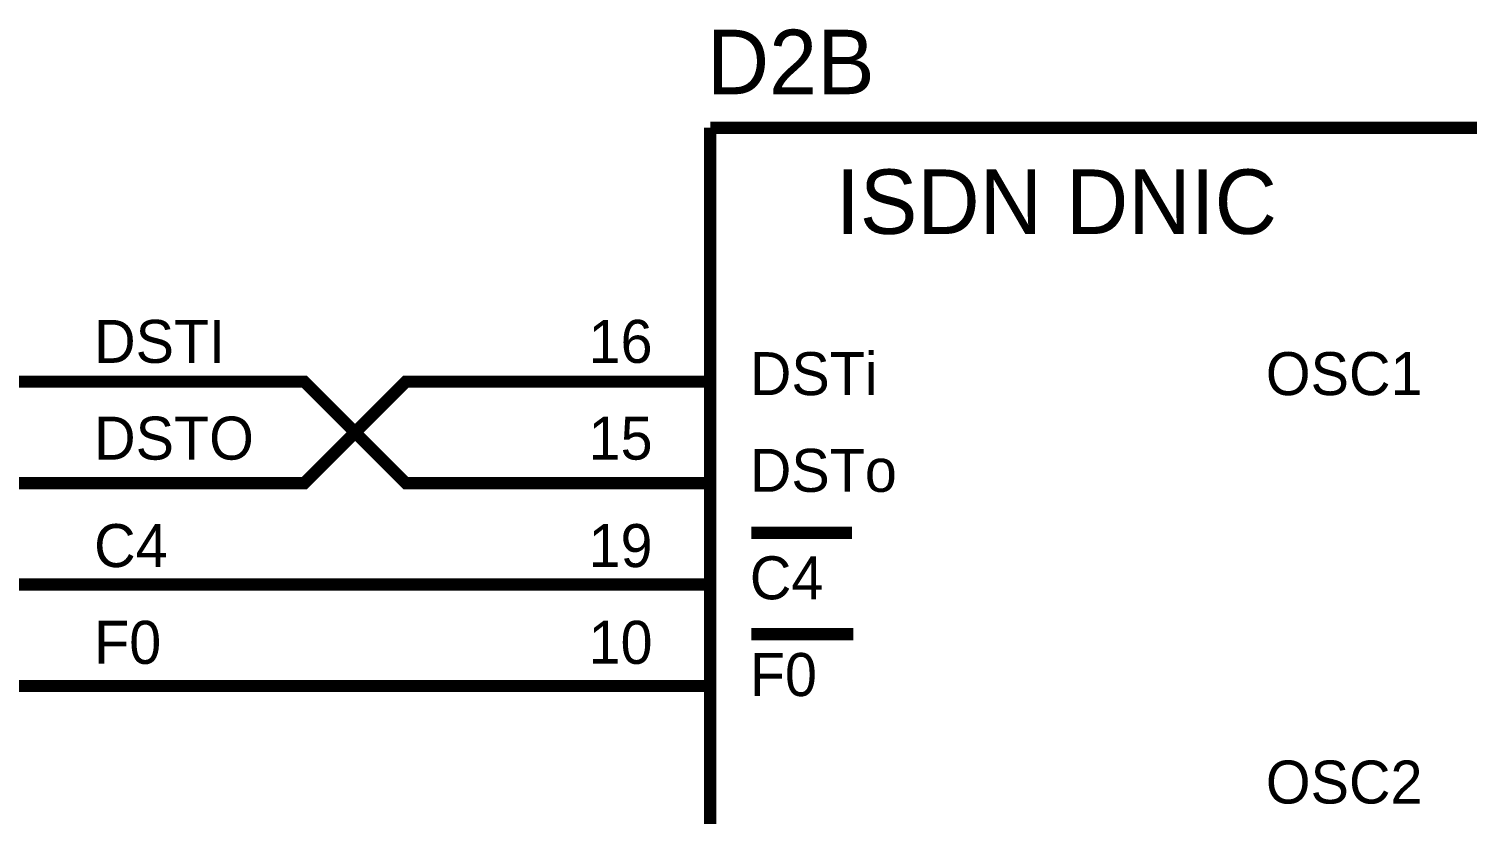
# Model space of a CAD drawing. Header units: millimetres. Extents: x 0 to 420, y 0 to 297.
# Drawn here: x 103.26 to 138.69, y 231.82 to 251.19 of the extents above; entities that cross this region are included whole.
import ezdxf

# ---------------------------------------------------------------- set-up
doc = ezdxf.new("R2010")
doc.units = ezdxf.units.MM
doc.layers.add('Sheet', color=255, linetype='Continuous')

msp = doc.modelspace()

# ---------------------------------------------------------------- linework, layer by layer
at = {"layer": 'Sheet', "const_width": 0.3}
for points in [[(120.045, 248.747), (120.045, 217.484)], [(120.045, 248.747), (140.039, 248.747)], [(102.55, 242.488), (105.05, 242.488)], [(105.05, 242.488), (110.048, 242.488), (112.547, 239.988), (117.546, 239.988)], [(105.05, 239.988), (110.048, 239.988), (112.547, 242.488), (117.546, 242.488)], [(120.045, 242.488), (117.546, 242.488)], [(102.55, 239.988), (105.05, 239.988)], [(120.045, 239.988), (117.546, 239.988)], [(122.395, 238.762), (121.055, 238.762)], [(123.537, 238.762), (122.395, 238.762)], [(102.55, 237.487), (105.05, 237.487)], [(117.546, 237.487), (105.05, 237.487)], [(120.045, 237.487), (117.546, 237.487)], [(122.395, 236.262), (121.055, 236.262)], [(123.57, 236.262), (122.395, 236.262)], [(102.55, 234.987), (105.05, 234.987)], [(117.546, 234.987), (105.05, 234.987)], [(120.045, 234.987), (117.546, 234.987)]]:
    msp.add_lwpolyline(points, dxfattribs=at)

# ---------------------------------------------------------------- texts
at = {"layer": 'Sheet'}
for s, height, p in [('D2B', 1.5897, (119.962, 249.575)), ('ISDN DNIC', 1.5897, (123.14, 246.131)), ('DSTI', 1.0598, (104.868, 242.952)), ('16', 1.0598, (117.049, 242.952)), ('DSTi', 1.0598, (121.021, 242.157)), ('OSC1', 1.0598, (133.733, 242.157)), ('DSTO', 1.0598, (104.868, 240.567)), ('15', 1.0598, (117.049, 240.567)), ('DSTo', 1.0598, (121.021, 239.773)), ('C4', 1.0598, (104.868, 237.918)), ('19', 1.0598, (117.049, 237.918)), ('C4', 1.0598, (121.021, 237.123)), ('F0', 1.0598, (104.868, 235.533)), ('10', 1.0598, (117.049, 235.533)), ('F0', 1.0598, (121.021, 234.739)), ('OSC2', 1.0598, (133.733, 232.089))]:
    msp.add_text(s, height=height, dxfattribs=at).set_placement(p)

doc.saveas('drawing.dxf')
